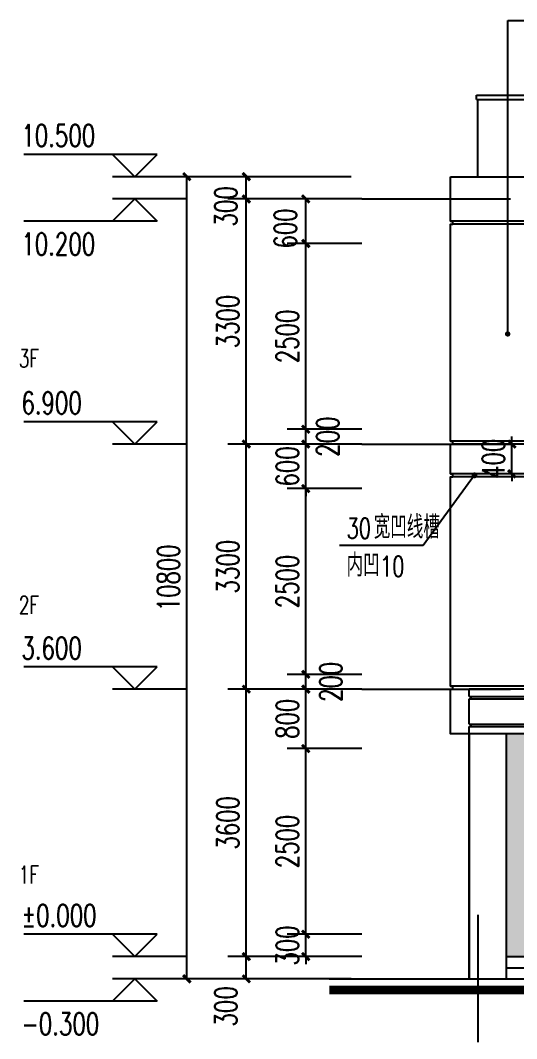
# Model space of a CAD drawing. Extents: x 79570 to 678837, y -1139230 to -612789.
# Drawn here: x 548462 to 555139, y -861142 to -847432 of the extents above; entities that cross this region are included whole.
import ezdxf

# ---------------------------------------------------------------- set-up
doc = ezdxf.new("R2010")
doc.units = 0
doc.header["$LTSCALE"] = 1000
doc.header["$MEASUREMENT"] = 0
doc.linetypes.add('DOTE', pattern=[2.42, 2, -0.2, 0.02, -0.2])
for name, color, linetype in [('5', 5, 'Continuous'), ('A-注-尺寸标注......ANNO-DIMS', 90, 'Continuous'), ('A-注-尺寸标注.....ANNO-DIMS', 90, 'Continuous'), ('A-注-尺寸标注01...ANNO-DIMS-01', 95, 'Continuous'), ('A-立-填充(灰).....ELEV-PATT-SC45', 252, 'Continuous'), ('A-立-线.25........ELEV-L.25', 141, 'Continuous'), ('A-立-轮廓线.35....ELEV-OUTL.35', 31, 'Continuous'), ('A-立-门窗.........ELEV-DOWD', 146, 'Continuous'), ('A-通-轴线..........COMM-GRID', 27, 'DOTE'), ('DIM_LEAD', 3, 'Continuous'), ('PUB_TEXT', 7, 'Continuous')]:
    doc.layers.add(name, color=color, linetype=linetype)
doc.styles.add('_TCH_DIM', font='SIMPLEX', dxfattribs={"bigfont": 'GBCBIG'})
doc.styles.add('_TCH_DIM_T3', font='SIMPLEX', dxfattribs={"width": 0.705882, "bigfont": 'GBCBIG'})
doc.dimstyles.new('_TCH_ARCH&&100', dxfattribs={"dimtxt": 297.5, "dimasz": 100, "dimexe": 250, "dimexo": 300, "dimgap": 100, "dimtad": 1, "dimdec": 0, "dimzin": 0, "dimdsep": 46, "dimtxsty": '_TCH_DIM_T3', "dimblk": 'ARCHTICK', "dimcen": 0.09, "dimclrt": 7, "dimazin": 2, "dimtfac": 1, "dimtdec": 0, "dimtix": 1, "dimtmove": 2, "dimatfit": 3, "dimfxl": 1, "dimtolj": 1, "dimtzin": 0, "dimarcsym": 0})

# ---------------------------------------------------------------- blocks, each defined once
blk = doc.blocks.new('_ArchTick')
at = {"color": 0, "linetype": 'ByBlock', "const_width": 0.4}
blk.add_lwpolyline([(-0.5, -0.5), (0.5, 0.5)], dxfattribs=at)
blk = doc.blocks.new('*D2451')
at = {"layer": 'A-注-尺寸标注......ANNO-DIMS', "color": 0, "lineweight": -2, "transparency": 16777216}
for p, q in [((552911, -849537), (551252, -849537)), ((551502, -849837), (551502, -849537)), ((552911, -849837), (551252, -849837))]:
    blk.add_line(p, q, dxfattribs=at)
at = {"layer": 'Defpoints', "color": 0, "transparency": 16777216}
for p in [(551502, -849537), (553211, -849537), (553211, -849837)]:
    blk.add_point(p, dxfattribs=at)
at = {"layer": 'A-注-尺寸标注......ANNO-DIMS', "color": 0, "lineweight": -2, "transparency": 16777216, "xscale": 100, "yscale": 100, "zscale": 100}
for p, rotation in [((551502, -849537), 90), ((551502, -849837), 270)]:
    blk.add_blockref('_ArchTick', p, dxfattribs=dict(at, rotation=rotation))
at = {"layer": 'A-注-尺寸标注......ANNO-DIMS', "color": 7, "transparency": 16777216, "insert": (551227, -849936), "char_height": 297.5, "attachment_point": 5, "rotation": 90, "style": '_TCH_DIM_T3'}
blk.add_mtext('\\A1;300', dxfattribs=at)
blk = doc.blocks.new('*D2452')
at = {"layer": 'A-注-尺寸标注......ANNO-DIMS', "color": 0, "lineweight": -2, "transparency": 16777216}
for p, q in [((552911, -849837), (551252, -849837)), ((551502, -853137), (551502, -849837)), ((552911, -853137), (551252, -853137))]:
    blk.add_line(p, q, dxfattribs=at)
at = {"layer": 'Defpoints', "color": 0, "transparency": 16777216}
for p in [(551502, -849837), (553211, -849837), (553211, -853137)]:
    blk.add_point(p, dxfattribs=at)
at = {"layer": 'A-注-尺寸标注......ANNO-DIMS', "color": 0, "lineweight": -2, "transparency": 16777216, "xscale": 100, "yscale": 100, "zscale": 100}
for p, rotation in [((551502, -849837), 90), ((551502, -853137), 270)]:
    blk.add_blockref('_ArchTick', p, dxfattribs=dict(at, rotation=rotation))
at = {"layer": 'A-注-尺寸标注......ANNO-DIMS', "color": 7, "transparency": 16777216, "insert": (551254, -851487), "char_height": 297.5, "attachment_point": 5, "rotation": 90, "style": '_TCH_DIM_T3'}
blk.add_mtext('\\A1;3300', dxfattribs=at)
blk = doc.blocks.new('*D2453')
at = {"layer": 'A-注-尺寸标注......ANNO-DIMS', "color": 0, "lineweight": -2, "transparency": 16777216}
for p, q in [((552911, -853137), (551252, -853137)), ((551502, -856437), (551502, -853137)), ((552911, -856437), (551252, -856437))]:
    blk.add_line(p, q, dxfattribs=at)
at = {"layer": 'Defpoints', "color": 0, "transparency": 16777216}
for p in [(551502, -853137), (553211, -853137), (553211, -856437)]:
    blk.add_point(p, dxfattribs=at)
at = {"layer": 'A-注-尺寸标注......ANNO-DIMS', "color": 0, "lineweight": -2, "transparency": 16777216, "xscale": 100, "yscale": 100, "zscale": 100}
for p, rotation in [((551502, -853137), 90), ((551502, -856437), 270)]:
    blk.add_blockref('_ArchTick', p, dxfattribs=dict(at, rotation=rotation))
at = {"layer": 'A-注-尺寸标注......ANNO-DIMS', "color": 7, "transparency": 16777216, "insert": (551254, -854787), "char_height": 297.5, "attachment_point": 5, "rotation": 90, "style": '_TCH_DIM_T3'}
blk.add_mtext('\\A1;3300', dxfattribs=at)
blk = doc.blocks.new('*D2454')
at = {"layer": 'A-注-尺寸标注......ANNO-DIMS', "color": 0, "lineweight": -2, "transparency": 16777216}
for p, q in [((552911, -856437), (551252, -856437)), ((551502, -860037), (551502, -856437)), ((552911, -860037), (551252, -860037))]:
    blk.add_line(p, q, dxfattribs=at)
at = {"layer": 'Defpoints', "color": 0, "transparency": 16777216}
for p in [(551502, -856437), (553211, -856437), (553211, -860037)]:
    blk.add_point(p, dxfattribs=at)
at = {"layer": 'A-注-尺寸标注......ANNO-DIMS', "color": 0, "lineweight": -2, "transparency": 16777216, "xscale": 100, "yscale": 100, "zscale": 100}
for p, rotation in [((551502, -856437), 90), ((551502, -860037), 270)]:
    blk.add_blockref('_ArchTick', p, dxfattribs=dict(at, rotation=rotation))
at = {"layer": 'A-注-尺寸标注......ANNO-DIMS', "color": 7, "transparency": 16777216, "insert": (551254, -858237), "char_height": 297.5, "attachment_point": 5, "rotation": 90, "style": '_TCH_DIM_T3'}
blk.add_mtext('\\A1;3600', dxfattribs=at)
blk = doc.blocks.new('*D2455')
at = {"layer": 'A-注-尺寸标注......ANNO-DIMS', "color": 0, "lineweight": -2, "transparency": 16777216}
for p, q in [((552911, -860037), (551252, -860037)), ((551502, -860337), (551502, -860037)), ((552911, -860337), (551252, -860337))]:
    blk.add_line(p, q, dxfattribs=at)
at = {"layer": 'Defpoints', "color": 0, "transparency": 16777216}
for p in [(551502, -860037), (553211, -860037), (553211, -860337)]:
    blk.add_point(p, dxfattribs=at)
at = {"layer": 'A-注-尺寸标注......ANNO-DIMS', "color": 0, "lineweight": -2, "transparency": 16777216, "xscale": 100, "yscale": 100, "zscale": 100}
for p, rotation in [((551502, -860037), 90), ((551502, -860337), 270)]:
    blk.add_blockref('_ArchTick', p, dxfattribs=dict(at, rotation=rotation))
at = {"layer": 'A-注-尺寸标注......ANNO-DIMS', "color": 7, "transparency": 16777216, "insert": (551227, -860707), "char_height": 297.5, "attachment_point": 5, "rotation": 90, "style": '_TCH_DIM_T3'}
blk.add_mtext('\\A1;300', dxfattribs=at)
blk = doc.blocks.new('*D2456')
at = {"layer": 'A-注-尺寸标注......ANNO-DIMS', "color": 0, "lineweight": -2, "transparency": 16777216}
for p, q in [((552911, -849537), (550452, -849537)), ((550702, -860337), (550702, -849537)), ((552911, -860337), (550452, -860337))]:
    blk.add_line(p, q, dxfattribs=at)
at = {"layer": 'Defpoints', "color": 0, "transparency": 16777216}
for p in [(550702, -849537), (553211, -849537), (553211, -860337)]:
    blk.add_point(p, dxfattribs=at)
at = {"layer": 'A-注-尺寸标注......ANNO-DIMS', "color": 0, "lineweight": -2, "transparency": 16777216, "xscale": 100, "yscale": 100, "zscale": 100}
for p, rotation in [((550702, -849537), 90), ((550702, -860337), 270)]:
    blk.add_blockref('_ArchTick', p, dxfattribs=dict(at, rotation=rotation))
at = {"layer": 'A-注-尺寸标注......ANNO-DIMS', "color": 7, "transparency": 16777216, "insert": (550454, -854937), "char_height": 297.5, "attachment_point": 5, "rotation": 90, "style": '_TCH_DIM_T3'}
blk.add_mtext('\\A1;10800', dxfattribs=at)
blk = doc.blocks.new('*D2484')
at = {"layer": 'A-注-尺寸标注01...ANNO-DIMS-01', "color": 0, "lineweight": -2, "transparency": 16777216}
for p, q in [((552302, -859737), (552302, -859637)), ((553056, -859737), (552052, -859737)), ((552302, -860037), (552302, -859737)), ((553056, -860037), (552052, -860037)), ((552302, -860037), (552302, -860137))]:
    blk.add_line(p, q, dxfattribs=at)
at = {"layer": 'Defpoints', "color": 0, "transparency": 16777216}
for p in [(552302, -859737), (553356, -859737), (553356, -860037)]:
    blk.add_point(p, dxfattribs=at)
at = {"layer": 'A-注-尺寸标注01...ANNO-DIMS-01', "color": 0, "lineweight": -2, "transparency": 16777216, "xscale": 100, "yscale": 100, "zscale": 100}
for p, rotation in [((552302, -859737), 270), ((552302, -860037), 90)]:
    blk.add_blockref('_ArchTick', p, dxfattribs=dict(at, rotation=rotation))
at = {"layer": 'A-注-尺寸标注01...ANNO-DIMS-01', "color": 7, "transparency": 16777216, "insert": (552054, -859887), "char_height": 297.5, "attachment_point": 5, "rotation": 90, "style": '_TCH_DIM_T3'}
blk.add_mtext('\\A1;300', dxfattribs=at)
blk = doc.blocks.new('*D2485')
at = {"layer": 'A-注-尺寸标注01...ANNO-DIMS-01', "color": 0, "lineweight": -2, "transparency": 16777216}
for p, q in [((553056, -857237), (552052, -857237)), ((552302, -859737), (552302, -857237)), ((553056, -859737), (552052, -859737))]:
    blk.add_line(p, q, dxfattribs=at)
at = {"layer": 'Defpoints', "color": 0, "transparency": 16777216}
for p in [(552302, -857237), (553356, -857237), (553356, -859737)]:
    blk.add_point(p, dxfattribs=at)
at = {"layer": 'A-注-尺寸标注01...ANNO-DIMS-01', "color": 0, "lineweight": -2, "transparency": 16777216, "xscale": 100, "yscale": 100, "zscale": 100}
for p, rotation in [((552302, -857237), 90), ((552302, -859737), 270)]:
    blk.add_blockref('_ArchTick', p, dxfattribs=dict(at, rotation=rotation))
at = {"layer": 'A-注-尺寸标注01...ANNO-DIMS-01', "color": 7, "transparency": 16777216, "insert": (552054, -858487), "char_height": 297.5, "attachment_point": 5, "rotation": 90, "style": '_TCH_DIM_T3'}
blk.add_mtext('\\A1;2500', dxfattribs=at)
blk = doc.blocks.new('*D2486')
at = {"layer": 'A-注-尺寸标注01...ANNO-DIMS-01', "color": 0, "lineweight": -2, "transparency": 16777216}
for p, q in [((553056, -856437), (552052, -856437)), ((552302, -857237), (552302, -856437)), ((553056, -857237), (552052, -857237))]:
    blk.add_line(p, q, dxfattribs=at)
at = {"layer": 'Defpoints', "color": 0, "transparency": 16777216}
for p in [(552302, -856437), (553356, -856437), (553356, -857237)]:
    blk.add_point(p, dxfattribs=at)
at = {"layer": 'A-注-尺寸标注01...ANNO-DIMS-01', "color": 0, "lineweight": -2, "transparency": 16777216, "xscale": 100, "yscale": 100, "zscale": 100}
for p, rotation in [((552302, -856437), 90), ((552302, -857237), 270)]:
    blk.add_blockref('_ArchTick', p, dxfattribs=dict(at, rotation=rotation))
at = {"layer": 'A-注-尺寸标注01...ANNO-DIMS-01', "color": 7, "transparency": 16777216, "insert": (552054, -856837), "char_height": 297.5, "attachment_point": 5, "rotation": 90, "style": '_TCH_DIM_T3'}
blk.add_mtext('\\A1;800', dxfattribs=at)
blk = doc.blocks.new('*D2487')
at = {"layer": 'A-注-尺寸标注01...ANNO-DIMS-01', "color": 0, "lineweight": -2, "transparency": 16777216}
for p, q in [((553056, -856237), (552052, -856237)), ((552302, -856437), (552302, -856237)), ((553056, -856437), (552052, -856437))]:
    blk.add_line(p, q, dxfattribs=at)
at = {"layer": 'Defpoints', "color": 0, "transparency": 16777216}
for p in [(552302, -856237), (553356, -856237), (553356, -856437)]:
    blk.add_point(p, dxfattribs=at)
at = {"layer": 'A-注-尺寸标注01...ANNO-DIMS-01', "color": 0, "lineweight": -2, "transparency": 16777216, "xscale": 100, "yscale": 100, "zscale": 100}
for p, rotation in [((552302, -856237), 90), ((552302, -856437), 270)]:
    blk.add_blockref('_ArchTick', p, dxfattribs=dict(at, rotation=rotation))
at = {"layer": 'A-注-尺寸标注01...ANNO-DIMS-01', "color": 7, "transparency": 16777216, "insert": (552640, -856337), "char_height": 297.5, "attachment_point": 5, "rotation": 90, "style": '_TCH_DIM_T3'}
blk.add_mtext('\\A1;200', dxfattribs=at)
blk = doc.blocks.new('*D2488')
at = {"layer": 'A-注-尺寸标注01...ANNO-DIMS-01', "color": 0, "lineweight": -2, "transparency": 16777216}
for p, q in [((553056, -853737), (552052, -853737)), ((552302, -856237), (552302, -853737)), ((553056, -856237), (552052, -856237))]:
    blk.add_line(p, q, dxfattribs=at)
at = {"layer": 'Defpoints', "color": 0, "transparency": 16777216}
for p in [(552302, -853737), (553356, -853737), (553356, -856237)]:
    blk.add_point(p, dxfattribs=at)
at = {"layer": 'A-注-尺寸标注01...ANNO-DIMS-01', "color": 0, "lineweight": -2, "transparency": 16777216, "xscale": 100, "yscale": 100, "zscale": 100}
for p, rotation in [((552302, -853737), 90), ((552302, -856237), 270)]:
    blk.add_blockref('_ArchTick', p, dxfattribs=dict(at, rotation=rotation))
at = {"layer": 'A-注-尺寸标注01...ANNO-DIMS-01', "color": 7, "transparency": 16777216, "insert": (552054, -854987), "char_height": 297.5, "attachment_point": 5, "rotation": 90, "style": '_TCH_DIM_T3'}
blk.add_mtext('\\A1;2500', dxfattribs=at)
blk = doc.blocks.new('*D2489')
at = {"layer": 'A-注-尺寸标注01...ANNO-DIMS-01', "color": 0, "lineweight": -2, "transparency": 16777216}
for p, q in [((552302, -853137), (552302, -853037)), ((553056, -853137), (552052, -853137)), ((552302, -853737), (552302, -853137)), ((553056, -853737), (552052, -853737)), ((552302, -853737), (552302, -853837))]:
    blk.add_line(p, q, dxfattribs=at)
at = {"layer": 'Defpoints', "color": 0, "transparency": 16777216}
for p in [(552302, -853137), (553356, -853137), (553356, -853737)]:
    blk.add_point(p, dxfattribs=at)
at = {"layer": 'A-注-尺寸标注01...ANNO-DIMS-01', "color": 0, "lineweight": -2, "transparency": 16777216, "xscale": 100, "yscale": 100, "zscale": 100}
for p, rotation in [((552302, -853137), 270), ((552302, -853737), 90)]:
    blk.add_blockref('_ArchTick', p, dxfattribs=dict(at, rotation=rotation))
at = {"layer": 'A-注-尺寸标注01...ANNO-DIMS-01', "color": 7, "transparency": 16777216, "insert": (552054, -853437), "char_height": 297.5, "attachment_point": 5, "rotation": 90, "style": '_TCH_DIM_T3'}
blk.add_mtext('\\A1;600', dxfattribs=at)
blk = doc.blocks.new('*D2490')
at = {"layer": 'A-注-尺寸标注01...ANNO-DIMS-01', "color": 0, "lineweight": -2, "transparency": 16777216}
for p, q in [((553056, -852937), (552052, -852937)), ((552302, -853137), (552302, -852937)), ((553056, -853137), (552052, -853137))]:
    blk.add_line(p, q, dxfattribs=at)
at = {"layer": 'Defpoints', "color": 0, "transparency": 16777216}
for p in [(552302, -852937), (553356, -852937), (553356, -853137)]:
    blk.add_point(p, dxfattribs=at)
at = {"layer": 'A-注-尺寸标注01...ANNO-DIMS-01', "color": 0, "lineweight": -2, "transparency": 16777216, "xscale": 100, "yscale": 100, "zscale": 100}
for p, rotation in [((552302, -852937), 90), ((552302, -853137), 270)]:
    blk.add_blockref('_ArchTick', p, dxfattribs=dict(at, rotation=rotation))
at = {"layer": 'A-注-尺寸标注01...ANNO-DIMS-01', "color": 7, "transparency": 16777216, "insert": (552597, -853037), "char_height": 297.5, "attachment_point": 5, "rotation": 90, "style": '_TCH_DIM_T3'}
blk.add_mtext('\\A1;200', dxfattribs=at)
blk = doc.blocks.new('*D2491')
at = {"layer": 'A-注-尺寸标注01...ANNO-DIMS-01', "color": 0, "lineweight": -2, "transparency": 16777216}
for p, q in [((553056, -850437), (552052, -850437)), ((552302, -852937), (552302, -850437)), ((553056, -852937), (552052, -852937))]:
    blk.add_line(p, q, dxfattribs=at)
at = {"layer": 'Defpoints', "color": 0, "transparency": 16777216}
for p in [(552302, -850437), (553356, -850437), (553356, -852937)]:
    blk.add_point(p, dxfattribs=at)
at = {"layer": 'A-注-尺寸标注01...ANNO-DIMS-01', "color": 0, "lineweight": -2, "transparency": 16777216, "xscale": 100, "yscale": 100, "zscale": 100}
for p, rotation in [((552302, -850437), 90), ((552302, -852937), 270)]:
    blk.add_blockref('_ArchTick', p, dxfattribs=dict(at, rotation=rotation))
at = {"layer": 'A-注-尺寸标注01...ANNO-DIMS-01', "color": 7, "transparency": 16777216, "insert": (552054, -851687), "char_height": 297.5, "attachment_point": 5, "rotation": 90, "style": '_TCH_DIM_T3'}
blk.add_mtext('\\A1;2500', dxfattribs=at)
blk = doc.blocks.new('*D2492')
at = {"layer": 'A-注-尺寸标注01...ANNO-DIMS-01', "color": 0, "lineweight": -2, "transparency": 16777216}
for p, q in [((553056, -849837), (552052, -849837)), ((552302, -850437), (552302, -849837)), ((553056, -850437), (552052, -850437))]:
    blk.add_line(p, q, dxfattribs=at)
at = {"layer": 'Defpoints', "color": 0, "transparency": 16777216}
for p in [(552302, -849837), (553356, -849837), (553356, -850437)]:
    blk.add_point(p, dxfattribs=at)
at = {"layer": 'A-注-尺寸标注01...ANNO-DIMS-01', "color": 0, "lineweight": -2, "transparency": 16777216, "xscale": 100, "yscale": 100, "zscale": 100}
for p, rotation in [((552302, -849837), 90), ((552302, -850437), 270)]:
    blk.add_blockref('_ArchTick', p, dxfattribs=dict(at, rotation=rotation))
at = {"layer": 'A-注-尺寸标注01...ANNO-DIMS-01', "color": 7, "transparency": 16777216, "insert": (552027, -850234), "char_height": 297.5, "attachment_point": 5, "rotation": 90, "style": '_TCH_DIM_T3'}
blk.add_mtext('\\A1;600', dxfattribs=at)
blk = doc.blocks.new('*D3309')
at = {"layer": 'A-注-尺寸标注01...ANNO-DIMS-01', "color": 0, "lineweight": -2, "transparency": 16777216}
for p, q in [((555075, -853137), (555075, -853037)), ((555339, -853137), (554825, -853137)), ((555075, -853537), (555075, -853137)), ((555339, -853537), (554825, -853537)), ((555075, -853537), (555075, -853637))]:
    blk.add_line(p, q, dxfattribs=at)
at = {"layer": 'Defpoints', "color": 0, "transparency": 16777216}
for p in [(555075, -853137), (555639, -853137), (555639, -853537)]:
    blk.add_point(p, dxfattribs=at)
at = {"layer": 'A-注-尺寸标注01...ANNO-DIMS-01', "color": 0, "lineweight": -2, "transparency": 16777216, "xscale": 100, "yscale": 100, "zscale": 100}
for p, rotation in [((555075, -853137), 270), ((555075, -853537), 90)]:
    blk.add_blockref('_ArchTick', p, dxfattribs=dict(at, rotation=rotation))
at = {"layer": 'A-注-尺寸标注01...ANNO-DIMS-01', "color": 7, "transparency": 16777216, "insert": (554826, -853337), "char_height": 297.5, "attachment_point": 5, "rotation": 90, "style": '_TCH_DIM_T3'}
blk.add_mtext('\\A1;400', dxfattribs=at)

msp = doc.modelspace()

# ---------------------------------------------------------------- hatches: boundary and pattern name
at = {"layer": 'A-立-填充(灰).....ELEV-PATT-SC45'}
h = msp.add_hatch(color=251, dxfattribs=at)
h.dxf.hatch_style = 1
h.paths.add_polyline_path([(558968.4, -857237.3), (561968.4, -857237.3), (561968.4, -860037.3), (562038.4, -860037.3), (562038.4, -857037.3), (554998.4, -857037.3), (554998.4, -860037.3), (558968.4, -860037.3)])
h.paths.add_polyline_path([(557768.4, -859737.3), (555368.4, -859737.3), (555368.4, -857237.3), (557768.4, -857237.3)], flags=16)
h.paths.add_polyline_path([(557718.4, -859687.3), (555418.4, -859687.3), (555418.4, -857287.3), (557718.4, -857287.3)], flags=0)
h.paths.add_polyline_path([(556058.4, -859137.3), (556009.3, -859087.3), (555468.4, -859087.3), (555468.4, -857887.3), (556016.3, -857887.3), (556058.4, -857837.3)], flags=0)
h.paths.add_polyline_path([(566138.4, -857037.3), (562788.4, -857037.3), (562538.4, -857037.3), (562538.4, -860337.3), (566138.4, -860337.3)])
h.paths.add_polyline_path([(563018.4, -857237.3), (565418.4, -857237.3), (565418.4, -859737.3), (563018.4, -859737.3)], flags=16)
h.paths.add_polyline_path([(563068.4, -857287.3), (565368.4, -857287.3), (565368.4, -859687.3), (563068.4, -859687.3)], flags=0)
h.paths.add_polyline_path([(564728.4, -857837.3), (564770.6, -857887.3), (565318.4, -857887.3), (565318.4, -859087.3), (564777.6, -859087.3), (564728.4, -859137.3)], flags=0)

# ---------------------------------------------------------------- linework, layer by layer
at = {"layer": '5'}
for p, q in [((556038.4, -850137.3), (554278.4, -850137.3)), ((556038.4, -850177.3), (554278.4, -850177.3)), ((556038.4, -853097.3), (554278.4, -853097.3)), ((556038.4, -853137.3), (554278.4, -853137.3)), ((556038.4, -853537.3), (554278.4, -853537.3)), ((556038.4, -853577.3), (554278.4, -853577.3)), ((556038.4, -856397.3), (554278.4, -856397.3)), ((554278.4, -856437.3), (554498.4, -856437.3)), ((554528.4, -856537.3), (562508.4, -856537.3)), ((554528.4, -856567.3), (562508.4, -856567.3)), ((554528.4, -856907.3), (562508.4, -856907.3)), ((554528.4, -856937.3), (562508.4, -856937.3))]:
    msp.add_line(p, q, dxfattribs=at)
at = {"layer": 'A-注-尺寸标注......ANNO-DIMS'}
for p, q in [((550302.4, -849237.3), (548507.4, -849237.3)), ((550002.4, -849537.3), (549702.4, -849237.3)), ((550002.4, -849537.3), (550302.4, -849237.3)), ((550702.4, -849537.3), (549702.4, -849537.3)), ((550002.4, -849837.3), (549702.4, -850137.3)), ((550702.4, -849837.3), (549702.4, -849837.3)), ((550002.4, -849837.3), (550302.4, -850137.3)), ((550302.4, -850137.3), (548507.4, -850137.3)), ((550302.4, -852837.3), (548507.4, -852837.3)), ((550002.4, -853137.3), (549702.4, -852837.3)), ((550002.4, -853137.3), (550302.4, -852837.3)), ((550702.4, -853137.3), (549702.4, -853137.3)), ((550302.4, -856137.3), (548507.4, -856137.3)), ((550002.4, -856437.3), (549702.4, -856137.3)), ((550002.4, -856437.3), (550302.4, -856137.3)), ((550702.4, -856437.3), (549702.4, -856437.3)), ((550302.4, -859737.3), (548507.4, -859737.3)), ((550002.4, -860037.3), (549702.4, -859737.3)), ((550002.4, -860037.3), (550302.4, -859737.3)), ((550702.4, -860037.3), (549702.4, -860037.3)), ((550002.4, -860337.3), (549702.4, -860637.3)), ((550702.4, -860337.3), (549702.4, -860337.3)), ((550002.4, -860337.3), (550302.4, -860637.3)), ((550302.4, -860637.3), (548507.4, -860637.3))]:
    msp.add_line(p, q, dxfattribs=at)
at = {"layer": 'A-注-尺寸标注.....ANNO-DIMS'}
msp.add_line((554618.4, -859476.4), (554618.4, -861191), dxfattribs=at)
at = {"layer": 'A-立-线.25........ELEV-L.25'}
for p, q in [((554248.4, -849537.3), (562788.4, -849537.3)), ((554248.4, -850137.3), (554248.4, -849537.3)), ((554248.4, -850137.3), (554278.4, -850137.3)), ((554248.4, -853097.3), (554248.4, -850177.3)), ((554248.4, -850177.3), (554278.4, -850177.3)), ((554278.4, -850177.3), (554278.4, -850137.3)), ((554248.4, -853097.3), (554278.4, -853097.3)), ((554278.4, -853137.3), (554278.4, -853097.3)), ((554248.4, -853537.3), (554248.4, -853137.3)), ((554248.4, -853137.3), (554278.4, -853137.3)), ((554248.4, -853537.3), (554278.4, -853537.3)), ((554278.4, -853577.3), (554278.4, -853537.3)), ((554248.4, -856397.3), (554248.4, -853577.3)), ((554248.4, -853577.3), (554278.4, -853577.3)), ((554248.4, -856397.3), (554278.4, -856397.3)), ((554278.4, -856437.3), (554278.4, -856397.3)), ((554248.4, -857037.3), (554248.4, -856437.3)), ((554248.4, -856437.3), (554278.4, -856437.3)), ((562538.4, -856437.3), (554498.4, -856437.3)), ((554498.4, -856537.3), (554498.4, -856437.3)), ((554498.4, -856537.3), (554528.4, -856537.3)), ((554528.4, -856567.3), (554528.4, -856537.3)), ((554498.4, -856567.3), (554528.4, -856567.3)), ((554498.4, -856907.3), (554498.4, -856567.3)), ((554498.4, -856907.3), (554528.4, -856907.3)), ((554498.4, -856937.3), (554528.4, -856937.3)), ((554498.4, -857037.3), (554498.4, -856937.3)), ((554528.4, -856937.3), (554528.4, -856907.3)), ((562788.4, -857037.3), (554248.4, -857037.3)), ((554498.4, -857037.3), (554498.4, -860337.3)), ((554998.4, -857037.3), (554998.4, -860337.3)), ((554998.4, -860037.3), (562038.4, -860037.3)), ((554998.4, -860187.3), (562038.4, -860187.3)), ((552618.4, -860337.3), (568018.4, -860337.3))]:
    msp.add_line(p, q, dxfattribs=at)
at = {"layer": 'A-立-线.25........ELEV-L.25', "const_width": 120}
msp.add_lwpolyline([(568018.4, -860487.3), (552618.4, -860487.3)], dxfattribs=at)
at = {"layer": 'A-立-轮廓线.35....ELEV-OUTL.35'}
msp.add_line((554248.4, -849537.3), (566388.4, -849537.3), dxfattribs=at)
msp.add_lwpolyline([(554498.4, -860337.3), (554498.4, -857037.3), (554248.4, -857037.3), (554248.4, -856437.3), (554278.4, -856437.3), (554278.4, -856397.3), (554248.4, -856397.3), (554248.4, -853577.3), (554278.4, -853577.3), (554278.4, -853537.3), (554248.4, -853537.3), (554248.4, -853137.3), (554278.4, -853137.3), (554278.4, -853097.3), (554248.4, -853097.3), (554248.4, -850177.3), (554278.4, -850177.3), (554278.4, -850137.3), (554248.4, -850137.3), (554248.4, -849537.3)], dxfattribs=at)
at = {"layer": 'A-立-门窗.........ELEV-DOWD'}
for p, q in [((554598.4, -848437.3), (566038.4, -848437.3)), ((554598.4, -848497.3), (554598.4, -848437.3)), ((554598.4, -848497.3), (566038.4, -848497.3)), ((554618.4, -849537.3), (554618.4, -848497.3))]:
    msp.add_line(p, q, dxfattribs=at)
at = {"layer": 'A-通-轴线..........COMM-GRID'}
for p, q in [((553055.9, -849837.3), (567513, -849837.3)), ((553055.9, -853137.3), (567513, -853137.3)), ((553055.9, -856437.3), (567513, -856437.3))]:
    msp.add_line(p, q, dxfattribs=at)
at = {"layer": 'DIM_LEAD', "color": 6}
for p, q in [((555018.5, -851654.3), (555018.5, -847432.3)), ((555018.5, -847432.3), (556676.7, -847432.3))]:
    msp.add_line(p, q, dxfattribs=at)
at = {"layer": 'DIM_LEAD'}
for p, q in [((554571.9, -853557.3), (553879.8, -854504)), ((553879.8, -854504), (552755.2, -854504))]:
    msp.add_line(p, q, dxfattribs=at)
at = {"layer": 'DIM_LEAD', "color": 6, "const_width": 36}
msp.add_lwpolyline([(555018.5, -851672.3, 1), (555018.5, -851636.3, 1)], format="xyb", close=True, dxfattribs=at)
at = {"layer": 'DIM_LEAD', "const_width": 40}
msp.add_lwpolyline([(554583.7, -853541.2, 1), (554560.1, -853573.5, 1)], format="xyb", close=True, dxfattribs=at)

# ---------------------------------------------------------------- texts
at = {"layer": 'PUB_TEXT', "style": '_TCH_DIM', "width": 0.705882}
for s, height, p in [('10.500', 297.5, (548477.4, -849132.3)), ('10.200', 297.5, (548477.4, -850592.3)), ('3F', 238, (548440.5, -852103)), ('6.900', 297.5, (548477.4, -852732.3)), ('30', 272, (552851.2, -854408)), ('10', 272, (553300.5, -854920)), ('2F', 238, (548440.5, -855422)), ('3.600', 297.5, (548477.4, -856032.3)), ('1F', 238, (548440.5, -859054.1)), ('%%P0.000', 297.5, (548477.4, -859632.3)), ('-0.300', 297.5, (548477.4, -861092.3))]:
    msp.add_text(s, height=height, dxfattribs=at).set_placement(p)
at = {"layer": 'PUB_TEXT', "style": '_TCH_DIM'}
for s, p in [('宽凹线槽', (553216.9, -854408)), ('内凹', (552851.2, -854920))]:
    msp.add_text(s, height=308.65, dxfattribs=at).set_placement(p)

# ---------------------------------------------------------------- dimensions: what is measured, and where the dimension line sits
at = {"layer": 'A-注-尺寸标注......ANNO-DIMS'}
for p1, p2, distance, picture, middle in [((553211, -860337.3), (553211, -849537.3), 2508.6, '*D2456', (550453.7, -854937.3)), ((553211, -853137.3), (553211, -849837.3), 1708.6, '*D2452', (551253.7, -851487.3)), ((553211, -856437.3), (553211, -853137.3), 1708.6, '*D2453', (551253.7, -854787.3)), ((553211, -860037.3), (553211, -856437.3), 1708.6, '*D2454', (551253.7, -858237.3))]:
    dim = msp.add_aligned_dim(p1=p1, p2=p2, distance=distance, dimstyle='_TCH_ARCH&&100', dxfattribs=at)
    dim.commit()
    dim.dimension.update_dxf_attribs({"geometry": picture, "text_midpoint": middle})
for base, p1, p2, picture, middle in [((551502.4, -849537.3), (553211, -849837.3), (553211, -849537.3), '*D2451', (551227.4, -849936.4)), ((551502.4, -860037.3), (553211, -860337.3), (553211, -860037.3), '*D2455', (551227.4, -860707.3))]:
    dim = msp.add_linear_dim(base=base, p1=p1, p2=p2, angle=90, dimstyle='_TCH_ARCH&&100', dxfattribs=at)
    dim.commit()
    dim.dimension.update_dxf_attribs({"geometry": picture, "text_midpoint": middle, "dimtype": 161})
at = {"layer": 'A-注-尺寸标注01...ANNO-DIMS-01'}
for base, p1, p2, picture, middle in [((552302.4, -849837.3), (553355.9, -850437.3), (553355.9, -849837.3), '*D2492', (552027.4, -850233.8)), ((552302.4, -852937.3), (553355.9, -853137.3), (553355.9, -852937.3), '*D2490', (552596.9, -853037.3)), ((552302.4, -856237.3), (553355.9, -856437.3), (553355.9, -856237.3), '*D2487', (552640, -856337.3))]:
    dim = msp.add_linear_dim(base=base, p1=p1, p2=p2, angle=90, dimstyle='_TCH_ARCH&&100', dxfattribs=at)
    dim.commit()
    dim.dimension.update_dxf_attribs({"geometry": picture, "text_midpoint": middle, "dimtype": 161})
for p1, p2, distance, picture, middle in [((553355.9, -852937.3), (553355.9, -850437.3), 1053.5, '*D2491', (552053.7, -851687.3)), ((553355.9, -853737.3), (553355.9, -853137.3), 1053.5, '*D2489', (552053.7, -853437.3)), ((555638.9, -853537.3), (555638.9, -853137.3), 563.8, '*D3309', (554826.3, -853337.3)), ((553355.9, -856237.3), (553355.9, -853737.3), 1053.5, '*D2488', (552053.7, -854987.3)), ((553355.9, -857237.3), (553355.9, -856437.3), 1053.5, '*D2486', (552053.7, -856837.3)), ((553355.9, -859737.3), (553355.9, -857237.3), 1053.5, '*D2485', (552053.7, -858487.3)), ((553355.9, -860037.3), (553355.9, -859737.3), 1053.5, '*D2484', (552053.7, -859887.3))]:
    dim = msp.add_aligned_dim(p1=p1, p2=p2, distance=distance, dimstyle='_TCH_ARCH&&100', dxfattribs=at)
    dim.commit()
    dim.dimension.update_dxf_attribs({"geometry": picture, "text_midpoint": middle})

doc.saveas('drawing.dxf')
